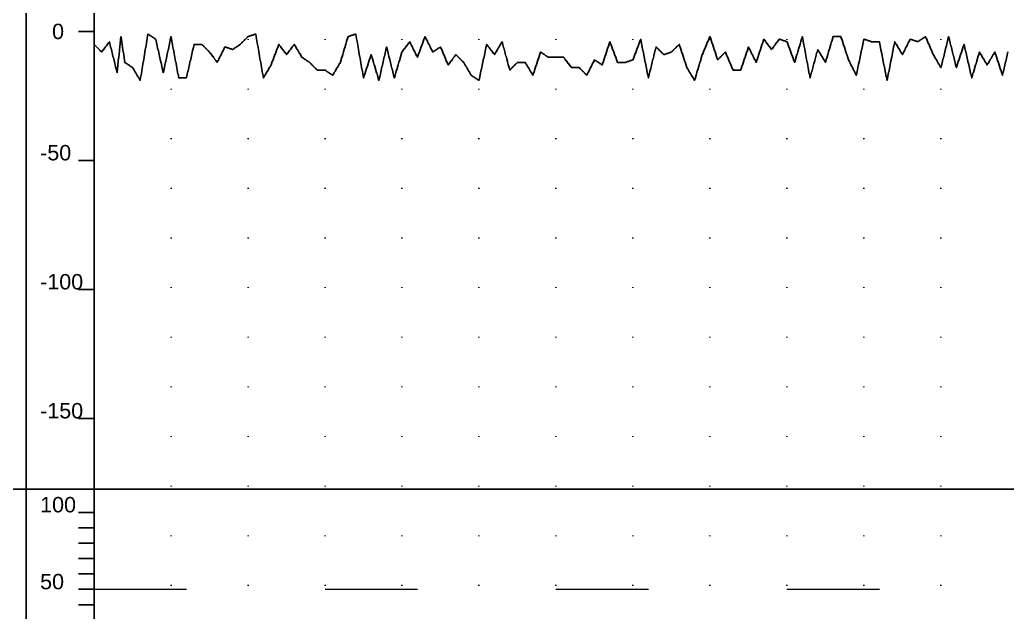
# Model space of a CAD drawing. Header units: millimetres. Extents: x -226 to 1784, y 10 to 1137.
# Drawn here: x 80.4 to 208.6, y 88.5 to 165.5 of the extents above; entities that cross this region are included whole.
import ezdxf

# ---------------------------------------------------------------- set-up
doc = ezdxf.new("R2010")
doc.units = ezdxf.units.MM
doc.linetypes.add('ACAD_ISO03W100', pattern=[30, 12, -18])
doc.linetypes.add('DOT', pattern=[6.35, 0, -6.35])
for name, color, linetype in [('График_G', 1, 'Continuous'), ('График_Rгр.', 79, 'Continuous'), ('Макет', 7, 'Continuous')]:
    doc.layers.add(name, color=color, linetype=linetype)
doc.layers.add('График_Rгр_50Ом.', color=76, linetype='ACAD_ISO03W100', lineweight=0)
doc.styles.get("Standard").update_dxf_attribs({"font": 'arial.ttf'})

msp = doc.modelspace()

# ---------------------------------------------------------------- linework, layer by layer
at = {"layer": 'График_G'}
for points in [[(90, 164), (88, 164)], [(90, 162.32), (90, 162.32), (90.01, 162.31), (90.1, 162.22), (90.1, 162.22), (90.11, 162.21), (90.2, 162.12), (90.2, 162.12), (90.21, 162.11), (90.3, 162.02), (90.31, 162.01), (90.4, 161.92), (90.41, 161.91), (90.5, 161.82), (90.51, 161.81), (90.6, 161.72), (90.61, 161.71), (90.7, 161.62), (90.71, 161.61), (90.8, 161.52), (90.81, 161.51), (90.9, 161.41), (90.91, 161.41), (91, 161.32), (91, 161.32), (91.01, 161.33), (91.1, 161.46), (91.11, 161.47), (91.2, 161.59), (91.21, 161.6), (91.3, 161.72), (91.31, 161.73), (91.4, 161.86), (91.41, 161.87), (91.5, 161.99), (91.51, 162), (91.6, 162.13), (91.61, 162.14), (91.7, 162.26), (91.71, 162.27), (91.8, 162.39), (91.81, 162.4), (91.9, 162.53), (91.91, 162.54), (92, 162.66), (92, 162.65), (92.01, 162.62), (92.1, 162.24), (92.11, 162.22), (92.2, 161.84), (92.21, 161.81), (92.3, 161.44), (92.31, 161.41), (92.4, 161.04), (92.41, 161.01), (92.5, 160.63), (92.51, 160.61), (92.6, 160.23), (92.61, 160.2), (92.7, 159.83), (92.71, 159.8), (92.8, 159.43), (92.81, 159.4), (92.9, 159.02), (92.91, 159), (93, 158.64), (93, 158.66), (93.01, 158.73), (93.1, 159.57), (93.1, 159.6), (93.11, 159.67), (93.11, 159.68), (93.2, 160.54), (93.21, 160.61), (93.3, 161.48), (93.31, 161.55), (93.4, 162.42), (93.41, 162.48), (93.5, 163.33), (93.5, 163.31), (93.51, 163.26), (93.6, 162.66), (93.6, 162.64), (93.61, 162.59), (93.7, 161.97), (93.71, 161.92), (93.8, 161.3), (93.81, 161.25), (93.9, 160.63), (93.91, 160.58), (94, 159.98), (94, 159.97), (94.01, 159.97), (94.1, 159.91), (94.11, 159.9), (94.2, 159.84), (94.21, 159.84), (94.3, 159.77), (94.31, 159.77), (94.4, 159.7), (94.41, 159.7), (94.5, 159.64), (94.51, 159.63), (94.6, 159.57), (94.61, 159.57), (94.7, 159.5), (94.71, 159.5), (94.8, 159.44), (94.81, 159.43), (94.9, 159.37), (94.91, 159.37), (95, 159.31), (95, 159.31), (95, 159.3), (95.01, 159.29), (95.1, 159.13), (95.11, 159.12), (95.2, 158.96), (95.21, 158.95), (95.3, 158.8), (95.31, 158.79), (95.4, 158.63), (95.41, 158.62), (95.5, 158.46), (95.51, 158.45), (95.6, 158.29), (95.61, 158.28), (95.7, 158.13), (95.71, 158.12), (95.8, 157.96), (95.81, 157.95), (95.9, 157.79), (95.91, 157.78), (96, 157.63), (96, 157.65), (96.01, 157.69), (96.1, 158.23), (96.1, 158.25), (96.11, 158.29), (96.2, 158.85), (96.21, 158.9), (96.3, 159.46), (96.31, 159.5), (96.4, 160.06), (96.41, 160.1), (96.5, 160.66), (96.51, 160.71), (96.6, 161.27), (96.61, 161.31), (96.7, 161.87), (96.71, 161.91), (96.8, 162.47), (96.81, 162.52), (96.9, 163.08), (96.91, 163.12), (97, 163.66), (97, 163.66), (97.01, 163.66), (97.1, 163.59), (97.11, 163.59), (97.2, 163.53), (97.21, 163.52), (97.3, 163.46), (97.31, 163.46), (97.4, 163.39), (97.41, 163.39), (97.5, 163.33), (97.51, 163.32), (97.6, 163.26), (97.61, 163.26), (97.7, 163.19), (97.71, 163.19), (97.8, 163.12), (97.81, 163.12), (97.9, 163.06), (97.91, 163.05), (98, 162.99), (98, 162.98), (98.01, 162.95), (98.1, 162.54), (98.11, 162.51), (98.2, 162.11), (98.21, 162.08), (98.3, 161.67), (98.31, 161.64), (98.4, 161.24), (98.41, 161.21), (98.5, 160.8), (98.51, 160.77), (98.6, 160.37), (98.61, 160.34), (98.7, 159.93), (98.71, 159.9), (98.8, 159.49), (98.81, 159.46), (98.9, 159.06), (98.91, 159.03), (99, 158.64), (99, 158.65), (99.01, 158.68), (99.1, 159.12), (99.11, 159.15), (99.2, 159.59), (99.21, 159.62), (99.3, 160.06), (99.31, 160.09), (99.4, 160.53), (99.41, 160.56), (99.5, 161), (99.51, 161.03), (99.6, 161.47), (99.61, 161.5), (99.7, 161.93), (99.71, 161.97), (99.8, 162.4), (99.81, 162.44), (99.9, 162.87), (99.91, 162.91), (100, 163.33), (100, 163.31), (100.01, 163.28), (100.1, 162.78), (100.11, 162.74), (100.2, 162.24), (100.21, 162.2), (100.3, 161.7), (100.31, 161.67), (100.4, 161.17), (100.41, 161.13), (100.5, 160.63), (100.51, 160.59), (100.6, 160.09), (100.61, 160.06), (100.7, 159.56), (100.71, 159.52), (100.8, 159.02), (100.81, 158.98), (100.9, 158.48), (100.91, 158.45), (101, 157.96), (101, 157.96), (101.01, 157.96), (101.1, 157.96), (101.11, 157.96), (101.2, 157.96), (101.21, 157.96), (101.3, 157.96), (101.31, 157.96), (101.4, 157.96), (101.41, 157.96), (101.5, 157.96), (101.51, 157.96), (101.6, 157.96), (101.61, 157.96), (101.7, 157.96), (101.71, 157.96), (101.8, 157.96), (101.81, 157.96), (101.9, 157.96), (101.91, 157.96), (102, 157.96), (102, 157.98), (102.01, 158.01), (102.1, 158.41), (102.11, 158.44), (102.2, 158.85), (102.21, 158.88), (102.3, 159.29), (102.31, 159.32), (102.4, 159.72), (102.41, 159.75), (102.5, 160.16), (102.51, 160.19), (102.6, 160.59), (102.61, 160.62), (102.7, 161.03), (102.71, 161.06), (102.8, 161.47), (102.81, 161.5), (102.9, 161.9), (102.91, 161.93), (103, 162.32), (103, 162.32), (103.01, 162.32), (103.1, 162.32), (103.11, 162.32), (103.2, 162.32), (103.21, 162.32), (103.3, 162.32), (103.31, 162.32), (103.4, 162.32), (103.41, 162.32), (103.5, 162.32), (103.51, 162.32), (103.6, 162.32), (103.61, 162.32), (103.7, 162.32), (103.71, 162.32), (103.8, 162.32), (103.81, 162.32), (103.9, 162.32), (103.91, 162.32), (104, 162.32), (104, 162.32), (104.01, 162.31), (104.1, 162.22), (104.11, 162.21), (104.2, 162.12), (104.21, 162.11), (104.3, 162.02), (104.31, 162.01), (104.4, 161.92), (104.41, 161.91), (104.5, 161.82), (104.51, 161.81), (104.6, 161.72), (104.61, 161.71), (104.7, 161.62), (104.71, 161.61), (104.8, 161.52), (104.81, 161.51), (104.9, 161.41), (104.91, 161.41), (105, 161.32), (105, 161.31), (105.01, 161.3), (105.1, 161.18), (105.11, 161.17), (105.2, 161.05), (105.21, 161.04), (105.3, 160.91), (105.31, 160.9), (105.4, 160.78), (105.41, 160.77), (105.5, 160.64), (105.51, 160.63), (105.6, 160.51), (105.61, 160.5), (105.7, 160.38), (105.71, 160.37), (105.8, 160.24), (105.81, 160.23), (105.9, 160.11), (105.91, 160.1), (105.95, 160.04), (106, 159.98), (106, 159.98), (106.01, 160), (106.1, 160.18), (106.11, 160.2), (106.2, 160.39), (106.21, 160.4), (106.3, 160.59), (106.31, 160.6), (106.4, 160.79), (106.41, 160.8), (106.5, 160.99), (106.51, 161), (106.6, 161.19), (106.61, 161.2), (106.7, 161.39), (106.71, 161.4), (106.8, 161.59), (106.81, 161.61), (106.9, 161.79), (106.91, 161.81), (107, 161.99), (107, 161.99), (107.01, 161.98), (107.1, 161.95), (107.11, 161.95), (107.2, 161.92), (107.21, 161.92), (107.3, 161.89), (107.31, 161.88), (107.4, 161.85), (107.41, 161.85), (107.5, 161.82), (107.51, 161.82), (107.6, 161.79), (107.61, 161.78), (107.7, 161.75), (107.71, 161.75), (107.8, 161.72), (107.81, 161.72), (107.9, 161.69), (107.91, 161.68), (108, 161.65), (108, 161.66), (108.01, 161.66), (108.1, 161.72), (108.11, 161.73), (108.2, 161.79), (108.21, 161.79), (108.3, 161.86), (108.31, 161.86), (108.4, 161.92), (108.41, 161.93), (108.5, 161.99), (108.51, 161.99), (108.6, 162.06), (108.61, 162.06), (108.7, 162.13), (108.71, 162.13), (108.8, 162.19), (108.81, 162.2), (108.9, 162.26), (108.91, 162.26), (109, 162.32), (109, 162.33), (109.01, 162.33), (109.1, 162.43), (109.11, 162.43), (109.2, 162.53), (109.21, 162.53), (109.3, 162.63), (109.31, 162.64), (109.4, 162.73), (109.41, 162.74), (109.5, 162.83), (109.51, 162.84), (109.6, 162.93), (109.61, 162.94), (109.7, 163.03), (109.71, 163.04), (109.8, 163.13), (109.81, 163.14), (109.9, 163.23), (109.91, 163.24), (110, 163.33), (110, 163.33), (110.01, 163.33), (110.1, 163.36), (110.11, 163.37), (110.2, 163.4), (110.21, 163.4), (110.3, 163.43), (110.31, 163.43), (110.4, 163.46), (110.41, 163.47), (110.5, 163.5), (110.51, 163.5), (110.6, 163.53), (110.61, 163.53), (110.7, 163.56), (110.71, 163.57), (110.8, 163.6), (110.81, 163.6), (110.9, 163.63), (110.91, 163.63), (111, 163.66), (111, 163.65), (111.01, 163.61), (111.1, 163.09), (111.1, 163.08), (111.11, 163.04), (111.2, 162.51), (111.21, 162.47), (111.3, 161.94), (111.31, 161.9), (111.4, 161.37), (111.41, 161.33), (111.5, 160.8), (111.51, 160.76), (111.6, 160.23), (111.61, 160.19), (111.7, 159.66), (111.71, 159.62), (111.8, 159.09), (111.81, 159.05), (111.9, 158.52), (111.91, 158.48), (112, 157.96), (112, 157.97), (112.01, 157.98), (112.1, 158.14), (112.11, 158.15), (112.2, 158.3), (112.21, 158.32), (112.3, 158.47), (112.31, 158.48), (112.4, 158.64), (112.41, 158.65), (112.5, 158.81), (112.51, 158.82), (112.6, 158.97), (112.61, 158.99), (112.7, 159.14), (112.71, 159.16), (112.8, 159.31), (112.81, 159.32), (112.9, 159.48), (112.91, 159.49), (113, 159.64), (113, 159.65), (113.01, 159.67), (113.1, 159.92), (113.11, 159.94), (113.2, 160.18), (113.21, 160.2), (113.3, 160.45), (113.31, 160.47), (113.4, 160.72), (113.41, 160.74), (113.5, 160.99), (113.51, 161.01), (113.6, 161.26), (113.61, 161.28), (113.7, 161.53), (113.71, 161.55), (113.8, 161.79), (113.81, 161.81), (113.9, 162.06), (113.91, 162.08), (114, 162.32), (114, 162.32), (114.01, 162.31), (114.1, 162.19), (114.11, 162.18), (114.2, 162.05), (114.21, 162.04), (114.3, 161.92), (114.31, 161.91), (114.4, 161.78), (114.41, 161.77), (114.5, 161.65), (114.51, 161.64), (114.6, 161.52), (114.61, 161.51), (114.7, 161.38), (114.71, 161.37), (114.8, 161.25), (114.81, 161.24), (114.9, 161.11), (114.91, 161.1), (115, 160.98), (115, 160.99), (115.01, 161), (115.1, 161.12), (115.11, 161.13), (115.2, 161.25), (115.21, 161.26), (115.3, 161.39), (115.31, 161.4), (115.4, 161.52), (115.41, 161.53), (115.5, 161.66), (115.51, 161.67), (115.6, 161.79), (115.61, 161.8), (115.7, 161.92), (115.71, 161.93), (115.8, 162.06), (115.81, 162.07), (115.9, 162.19), (115.91, 162.2), (116, 162.32), (116, 162.32), (116.01, 162.31), (116.1, 162.15), (116.11, 162.14), (116.2, 161.98), (116.21, 161.97), (116.3, 161.82), (116.31, 161.8), (116.4, 161.65), (116.41, 161.64), (116.5, 161.48), (116.51, 161.47), (116.6, 161.31), (116.61, 161.3), (116.7, 161.15), (116.71, 161.13), (116.8, 160.98), (116.81, 160.97), (116.9, 160.81), (116.91, 160.8), (117, 160.65), (117, 160.64), (117.01, 160.64), (117.1, 160.58), (117.11, 160.57), (117.2, 160.51), (117.21, 160.51), (117.3, 160.44), (117.31, 160.44), (117.4, 160.38), (117.41, 160.37), (117.5, 160.31), (117.51, 160.31), (117.6, 160.24), (117.61, 160.24), (117.7, 160.17), (117.71, 160.17), (117.8, 160.11), (117.81, 160.1), (117.9, 160.04), (117.91, 160.04), (118, 159.98), (118, 159.97), (118.01, 159.97), (118.1, 159.87), (118.11, 159.87), (118.2, 159.77), (118.21, 159.77), (118.3, 159.67), (118.31, 159.66), (118.4, 159.57), (118.41, 159.56), (118.5, 159.47), (118.51, 159.46), (118.6, 159.37), (118.61, 159.36), (118.7, 159.27), (118.71, 159.26), (118.8, 159.17), (118.81, 159.16), (118.9, 159.07), (118.91, 159.06), (119, 158.97), (119, 158.97), (119.01, 158.97), (119.1, 158.97), (119.1, 158.97), (119.11, 158.97), (119.2, 158.97), (119.21, 158.97), (119.3, 158.97), (119.31, 158.97), (119.4, 158.97), (119.41, 158.97), (119.5, 158.97), (119.51, 158.97), (119.6, 158.97), (119.61, 158.97), (119.7, 158.97), (119.71, 158.97), (119.8, 158.97), (119.81, 158.97), (119.9, 158.97), (119.91, 158.97), (120, 158.97), (120, 158.97), (120.01, 158.96), (120.1, 158.9), (120.11, 158.9), (120.2, 158.83), (120.21, 158.83), (120.3, 158.77), (120.31, 158.76), (120.4, 158.7), (120.41, 158.7), (120.5, 158.63), (120.51, 158.63), (120.6, 158.56), (120.61, 158.56), (120.7, 158.5), (120.71, 158.49), (120.8, 158.43), (120.81, 158.43), (120.9, 158.36), (120.91, 158.36), (121, 158.3), (121, 158.3), (121.01, 158.32), (121.1, 158.47), (121.11, 158.48), (121.2, 158.64), (121.21, 158.65), (121.3, 158.81), (121.31, 158.82), (121.4, 158.97), (121.41, 158.99), (121.5, 159.14), (121.51, 159.16), (121.6, 159.31), (121.61, 159.32), (121.7, 159.48), (121.71, 159.49), (121.8, 159.64), (121.81, 159.66), (121.9, 159.81), (121.91, 159.83), (122, 159.98), (122, 159.99), (122.01, 160.01), (122.1, 160.31), (122.1, 160.32), (122.11, 160.35), (122.2, 160.66), (122.21, 160.68), (122.3, 160.99), (122.31, 161.02), (122.4, 161.33), (122.41, 161.35), (122.5, 161.66), (122.51, 161.69), (122.6, 162), (122.61, 162.02), (122.7, 162.33), (122.71, 162.36), (122.8, 162.67), (122.81, 162.69), (122.9, 163), (122.91, 163.03), (123, 163.33), (123, 163.33), (123.01, 163.33), (123.1, 163.36), (123.11, 163.37), (123.2, 163.4), (123.21, 163.4), (123.3, 163.43), (123.31, 163.43), (123.4, 163.46), (123.41, 163.47), (123.5, 163.5), (123.51, 163.5), (123.6, 163.53), (123.61, 163.53), (123.7, 163.56), (123.71, 163.57), (123.8, 163.6), (123.81, 163.6), (123.9, 163.63), (123.91, 163.63), (124, 163.66), (124, 163.65), (124.01, 163.61), (124.1, 163.08), (124.11, 163.04), (124.2, 162.51), (124.21, 162.47), (124.3, 161.94), (124.31, 161.9), (124.4, 161.37), (124.41, 161.33), (124.5, 160.8), (124.51, 160.76), (124.6, 160.23), (124.61, 160.19), (124.7, 159.66), (124.71, 159.62), (124.8, 159.09), (124.81, 159.05), (124.9, 158.52), (124.91, 158.48), (125, 157.96), (125, 157.96), (125, 157.97), (125.01, 157.99), (125.1, 158.28), (125.11, 158.3), (125.2, 158.58), (125.21, 158.6), (125.3, 158.88), (125.31, 158.9), (125.4, 159.18), (125.41, 159.2), (125.5, 159.48), (125.51, 159.5), (125.6, 159.79), (125.61, 159.81), (125.7, 160.09), (125.71, 160.11), (125.8, 160.39), (125.81, 160.41), (125.9, 160.69), (125.91, 160.71), (126, 160.98), (126, 160.97), (126.01, 160.95), (126.1, 160.64), (126.11, 160.61), (126.2, 160.3), (126.21, 160.28), (126.3, 159.97), (126.31, 159.94), (126.4, 159.63), (126.41, 159.61), (126.5, 159.3), (126.51, 159.27), (126.6, 158.96), (126.61, 158.94), (126.7, 158.63), (126.71, 158.6), (126.8, 158.29), (126.81, 158.27), (126.9, 157.95), (126.91, 157.93), (127, 157.63), (127, 157.64), (127.01, 157.67), (127.1, 158.08), (127.11, 158.11), (127.2, 158.51), (127.21, 158.54), (127.3, 158.95), (127.31, 158.98), (127.4, 159.39), (127.41, 159.42), (127.5, 159.82), (127.51, 159.85), (127.6, 160.26), (127.61, 160.29), (127.7, 160.69), (127.71, 160.72), (127.8, 161.13), (127.81, 161.16), (127.9, 161.57), (127.91, 161.6), (128, 161.99), (128, 161.97), (128.01, 161.95), (128.1, 161.57), (128.11, 161.55), (128.2, 161.17), (128.21, 161.14), (128.3, 160.77), (128.31, 160.74), (128.4, 160.37), (128.41, 160.34), (128.5, 159.96), (128.51, 159.94), (128.6, 159.56), (128.61, 159.53), (128.7, 159.16), (128.71, 159.13), (128.8, 158.76), (128.81, 158.73), (128.9, 158.35), (128.91, 158.33), (129, 157.96), (129, 157.97), (129.01, 158), (129.1, 158.31), (129.11, 158.33), (129.2, 158.65), (129.21, 158.67), (129.3, 158.98), (129.31, 159), (129.4, 159.32), (129.41, 159.34), (129.5, 159.65), (129.51, 159.67), (129.6, 159.99), (129.61, 160.01), (129.7, 160.32), (129.71, 160.35), (129.8, 160.66), (129.81, 160.68), (129.9, 160.99), (129.91, 161.02), (130, 161.32), (130, 161.32), (130.01, 161.33), (130.1, 161.46), (130.11, 161.47), (130.2, 161.59), (130.21, 161.6), (130.3, 161.72), (130.31, 161.73), (130.4, 161.86), (130.41, 161.87), (130.5, 161.99), (130.51, 162), (130.6, 162.13), (130.61, 162.14), (130.7, 162.26), (130.71, 162.27), (130.8, 162.39), (130.81, 162.4), (130.9, 162.53), (130.91, 162.54), (131, 162.66), (131, 162.65), (131.01, 162.64), (131.1, 162.45), (131.11, 162.44), (131.2, 162.25), (131.21, 162.24), (131.3, 162.05), (131.31, 162.04), (131.4, 161.85), (131.41, 161.83), (131.5, 161.65), (131.51, 161.63), (131.6, 161.45), (131.61, 161.43), (131.7, 161.24), (131.71, 161.23), (131.8, 161.04), (131.81, 161.03), (131.9, 160.84), (131.91, 160.83), (132, 160.65), (132, 160.65), (132.01, 160.67), (132.1, 160.92), (132.11, 160.94), (132.2, 161.19), (132.21, 161.21), (132.3, 161.46), (132.31, 161.48), (132.4, 161.73), (132.41, 161.75), (132.5, 161.99), (132.51, 162.02), (132.6, 162.26), (132.61, 162.28), (132.7, 162.53), (132.71, 162.55), (132.8, 162.8), (132.81, 162.82), (132.9, 163.07), (132.91, 163.09), (133, 163.33), (133, 163.32), (133.01, 163.31), (133.1, 163.12), (133.11, 163.11), (133.2, 162.92), (133.21, 162.91), (133.3, 162.72), (133.31, 162.71), (133.4, 162.52), (133.41, 162.5), (133.5, 162.32), (133.51, 162.3), (133.6, 162.12), (133.61, 162.1), (133.7, 161.91), (133.71, 161.9), (133.8, 161.71), (133.81, 161.7), (133.9, 161.51), (133.91, 161.5), (134, 161.32), (134, 161.32), (134.01, 161.32), (134.1, 161.39), (134.11, 161.39), (134.2, 161.46), (134.21, 161.46), (134.3, 161.52), (134.31, 161.53), (134.4, 161.59), (134.41, 161.59), (134.5, 161.66), (134.51, 161.66), (134.6, 161.72), (134.61, 161.73), (134.7, 161.79), (134.71, 161.79), (134.8, 161.86), (134.81, 161.86), (134.9, 161.92), (134.91, 161.93), (134.96, 161.96), (135, 161.99), (135, 161.99), (135, 161.98), (135.01, 161.96), (135.1, 161.75), (135.11, 161.73), (135.2, 161.51), (135.21, 161.5), (135.3, 161.28), (135.31, 161.26), (135.4, 161.04), (135.41, 161.03), (135.5, 160.81), (135.51, 160.79), (135.6, 160.57), (135.61, 160.56), (135.7, 160.34), (135.71, 160.32), (135.8, 160.1), (135.81, 160.09), (135.9, 159.87), (135.91, 159.85), (136, 159.64), (136, 159.64), (136.01, 159.65), (136.1, 159.78), (136.1, 159.78), (136.11, 159.79), (136.2, 159.91), (136.21, 159.92), (136.3, 160.05), (136.31, 160.06), (136.4, 160.18), (136.41, 160.19), (136.5, 160.32), (136.51, 160.33), (136.6, 160.45), (136.61, 160.46), (136.7, 160.58), (136.71, 160.59), (136.8, 160.72), (136.81, 160.73), (136.9, 160.85), (136.91, 160.86), (136.96, 160.92), (137, 160.98), (137, 160.98), (137.01, 160.97), (137.1, 160.88), (137.11, 160.87), (137.2, 160.78), (137.21, 160.77), (137.3, 160.68), (137.31, 160.67), (137.4, 160.58), (137.41, 160.57), (137.5, 160.48), (137.51, 160.47), (137.6, 160.38), (137.61, 160.37), (137.7, 160.27), (137.71, 160.27), (137.8, 160.17), (137.81, 160.17), (137.9, 160.07), (137.91, 160.07), (138, 159.98), (138, 159.97), (138.01, 159.96), (138.1, 159.8), (138.11, 159.79), (138.2, 159.63), (138.21, 159.62), (138.3, 159.47), (138.31, 159.46), (138.4, 159.3), (138.41, 159.29), (138.5, 159.13), (138.51, 159.12), (138.6, 158.96), (138.61, 158.95), (138.7, 158.8), (138.71, 158.79), (138.8, 158.63), (138.81, 158.62), (138.9, 158.46), (138.91, 158.45), (139, 158.3), (139, 158.3), (139.01, 158.29), (139.1, 158.23), (139.11, 158.23), (139.2, 158.16), (139.21, 158.16), (139.3, 158.1), (139.31, 158.09), (139.4, 158.03), (139.41, 158.03), (139.5, 157.96), (139.51, 157.96), (139.6, 157.89), (139.61, 157.89), (139.7, 157.83), (139.71, 157.82), (139.8, 157.76), (139.81, 157.76), (139.9, 157.69), (139.91, 157.69), (140, 157.63), (140, 157.64), (140.01, 157.68), (140.1, 158.11), (140.11, 158.15), (140.2, 158.58), (140.21, 158.62), (140.3, 159.05), (140.31, 159.08), (140.4, 159.52), (140.41, 159.55), (140.5, 159.99), (140.51, 160.02), (140.6, 160.46), (140.61, 160.49), (140.7, 160.93), (140.71, 160.96), (140.8, 161.4), (140.81, 161.43), (140.9, 161.87), (140.91, 161.9), (141, 162.32), (141, 162.32), (141.01, 162.31), (141.1, 162.19), (141.11, 162.18), (141.2, 162.05), (141.21, 162.04), (141.3, 161.92), (141.31, 161.91), (141.4, 161.78), (141.41, 161.77), (141.5, 161.65), (141.51, 161.64), (141.6, 161.52), (141.61, 161.51), (141.7, 161.38), (141.71, 161.37), (141.8, 161.25), (141.81, 161.24), (141.9, 161.11), (141.91, 161.1), (142, 160.98), (142, 160.99), (142.01, 161), (142.1, 161.15), (142.11, 161.17), (142.2, 161.32), (142.21, 161.33), (142.3, 161.49), (142.31, 161.5), (142.4, 161.66), (142.41, 161.67), (142.5, 161.82), (142.51, 161.84), (142.6, 161.99), (142.61, 162), (142.7, 162.16), (142.71, 162.17), (142.8, 162.33), (142.81, 162.34), (142.9, 162.49), (142.91, 162.51), (143, 162.66), (143, 162.65), (143.01, 162.62), (143.1, 162.28), (143.11, 162.25), (143.2, 161.91), (143.21, 161.88), (143.3, 161.54), (143.31, 161.52), (143.4, 161.17), (143.41, 161.15), (143.5, 160.8), (143.51, 160.78), (143.6, 160.44), (143.61, 160.41), (143.7, 160.07), (143.71, 160.04), (143.8, 159.7), (143.81, 159.67), (143.9, 159.33), (143.91, 159.3), (144, 158.97), (144, 158.97), (144.01, 158.98), (144.1, 159.07), (144.11, 159.08), (144.2, 159.18), (144.21, 159.18), (144.3, 159.28), (144.31, 159.28), (144.4, 159.38), (144.41, 159.38), (144.5, 159.48), (144.51, 159.48), (144.6, 159.58), (144.61, 159.58), (144.7, 159.68), (144.71, 159.68), (144.8, 159.78), (144.81, 159.79), (144.9, 159.88), (144.91, 159.89), (145, 159.98), (145, 159.98), (145.01, 159.98), (145.1, 159.98), (145.11, 159.98), (145.2, 159.98), (145.21, 159.98), (145.3, 159.98), (145.31, 159.98), (145.4, 159.98), (145.41, 159.98), (145.5, 159.98), (145.51, 159.98), (145.6, 159.98), (145.61, 159.98), (145.7, 159.98), (145.71, 159.98), (145.8, 159.98), (145.81, 159.98), (145.9, 159.98), (145.91, 159.98), (146, 159.98), (146, 159.97), (146.01, 159.96), (146.1, 159.8), (146.11, 159.79), (146.2, 159.63), (146.21, 159.62), (146.3, 159.47), (146.31, 159.46), (146.4, 159.3), (146.41, 159.29), (146.5, 159.13), (146.51, 159.12), (146.6, 158.96), (146.61, 158.95), (146.7, 158.8), (146.71, 158.79), (146.8, 158.63), (146.81, 158.62), (146.9, 158.46), (146.91, 158.45), (147, 158.3), (147, 158.31), (147.01, 158.33), (147.1, 158.61), (147.11, 158.63), (147.2, 158.91), (147.21, 158.93), (147.3, 159.22), (147.31, 159.24), (147.4, 159.52), (147.41, 159.54), (147.5, 159.82), (147.51, 159.84), (147.6, 160.12), (147.61, 160.14), (147.7, 160.42), (147.71, 160.44), (147.8, 160.72), (147.81, 160.74), (147.9, 161.03), (147.91, 161.05), (148, 161.32), (148, 161.31), (148.01, 161.31), (148.1, 161.25), (148.11, 161.24), (148.2, 161.18), (148.21, 161.18), (148.3, 161.11), (148.31, 161.11), (148.4, 161.05), (148.41, 161.04), (148.5, 160.98), (148.51, 160.98), (148.6, 160.91), (148.61, 160.91), (148.7, 160.84), (148.71, 160.84), (148.8, 160.78), (148.81, 160.77), (148.9, 160.71), (148.91, 160.71), (149, 160.65), (149, 160.65), (149.01, 160.65), (149.1, 160.65), (149.11, 160.65), (149.2, 160.65), (149.21, 160.65), (149.3, 160.65), (149.31, 160.65), (149.4, 160.65), (149.41, 160.65), (149.5, 160.65), (149.51, 160.65), (149.6, 160.65), (149.61, 160.65), (149.7, 160.65), (149.71, 160.65), (149.8, 160.65), (149.81, 160.65), (149.9, 160.65), (149.91, 160.65), (150, 160.65), (150, 160.65), (150.01, 160.65), (150.1, 160.65), (150.11, 160.65), (150.2, 160.65), (150.21, 160.65), (150.3, 160.65), (150.31, 160.65), (150.4, 160.65), (150.41, 160.65), (150.5, 160.65), (150.51, 160.65), (150.6, 160.65), (150.61, 160.65), (150.7, 160.65), (150.71, 160.65), (150.8, 160.65), (150.81, 160.65), (150.9, 160.65), (150.91, 160.65), (151, 160.65), (151, 160.64), (151.01, 160.63), (151.1, 160.51), (151.11, 160.5), (151.2, 160.38), (151.21, 160.37), (151.3, 160.24), (151.31, 160.23), (151.4, 160.11), (151.41, 160.1), (151.5, 159.97), (151.51, 159.96), (151.6, 159.84), (151.61, 159.83), (151.7, 159.7), (151.71, 159.69), (151.8, 159.57), (151.81, 159.56), (151.9, 159.44), (151.91, 159.43), (152, 159.31), (152, 159.31), (152.01, 159.31), (152.1, 159.31), (152.11, 159.31), (152.2, 159.31), (152.21, 159.31), (152.3, 159.31), (152.31, 159.31), (152.4, 159.31), (152.41, 159.31), (152.5, 159.31), (152.51, 159.31), (152.6, 159.31), (152.61, 159.31), (152.7, 159.31), (152.71, 159.31), (152.8, 159.31), (152.81, 159.31), (152.9, 159.31), (152.91, 159.31), (153, 159.31), (153, 159.3), (153.01, 159.3), (153.1, 159.2), (153.11, 159.2), (153.2, 159.1), (153.21, 159.09), (153.3, 159), (153.31, 158.99), (153.4, 158.9), (153.41, 158.89), (153.5, 158.8), (153.51, 158.79), (153.6, 158.7), (153.61, 158.69), (153.7, 158.6), (153.71, 158.59), (153.8, 158.5), (153.81, 158.49), (153.9, 158.4), (153.91, 158.39), (154, 158.3), (154, 158.31), (154.01, 158.32), (154.1, 158.51), (154.11, 158.52), (154.2, 158.71), (154.21, 158.72), (154.3, 158.91), (154.31, 158.92), (154.4, 159.11), (154.41, 159.12), (154.5, 159.31), (154.51, 159.33), (154.6, 159.51), (154.61, 159.53), (154.7, 159.71), (154.71, 159.73), (154.8, 159.92), (154.81, 159.93), (154.9, 160.12), (154.91, 160.13), (155, 160.31), (155, 160.31), (155.01, 160.31), (155.1, 160.24), (155.11, 160.24), (155.2, 160.17), (155.21, 160.17), (155.3, 160.11), (155.31, 160.1), (155.4, 160.04), (155.41, 160.04), (155.5, 159.97), (155.51, 159.97), (155.6, 159.91), (155.61, 159.9), (155.7, 159.84), (155.71, 159.84), (155.8, 159.77), (155.81, 159.77), (155.9, 159.7), (155.91, 159.7), (156, 159.64), (156, 159.65), (156.01, 159.67), (156.1, 159.95), (156.11, 159.97), (156.2, 160.25), (156.21, 160.27), (156.3, 160.56), (156.31, 160.58), (156.4, 160.86), (156.41, 160.88), (156.5, 161.16), (156.51, 161.18), (156.6, 161.46), (156.61, 161.48), (156.7, 161.76), (156.71, 161.78), (156.8, 162.07), (156.81, 162.09), (156.9, 162.37), (156.91, 162.39), (157, 162.66), (157, 162.65), (157.01, 162.63), (157.1, 162.38), (157.11, 162.36), (157.2, 162.12), (157.21, 162.1), (157.3, 161.85), (157.31, 161.83), (157.4, 161.58), (157.41, 161.56), (157.5, 161.31), (157.51, 161.29), (157.6, 161.04), (157.61, 161.02), (157.7, 160.77), (157.71, 160.75), (157.8, 160.51), (157.81, 160.49), (157.9, 160.24), (157.91, 160.22), (158, 159.98), (158, 159.98), (158.01, 159.98), (158.1, 159.98), (158.11, 159.98), (158.2, 159.98), (158.21, 159.98), (158.3, 159.98), (158.31, 159.98), (158.4, 159.98), (158.41, 159.98), (158.5, 159.98), (158.51, 159.98), (158.6, 159.98), (158.61, 159.98), (158.7, 159.98), (158.71, 159.98), (158.8, 159.98), (158.81, 159.98), (158.9, 159.98), (158.91, 159.98), (159, 159.98), (159, 159.98), (159.01, 159.98), (159.1, 160.01), (159.11, 160.01), (159.2, 160.04), (159.21, 160.05), (159.3, 160.08), (159.31, 160.08), (159.4, 160.11), (159.41, 160.11), (159.5, 160.14), (159.51, 160.15), (159.6, 160.18), (159.61, 160.18), (159.7, 160.21), (159.71, 160.21), (159.8, 160.24), (159.81, 160.25), (159.9, 160.28), (159.91, 160.28), (160, 160.31), (160, 160.32), (160.01, 160.34), (160.1, 160.59), (160.11, 160.61), (160.2, 160.85), (160.21, 160.88), (160.3, 161.12), (160.31, 161.14), (160.4, 161.39), (160.41, 161.41), (160.5, 161.66), (160.51, 161.68), (160.6, 161.93), (160.61, 161.95), (160.7, 162.2), (160.71, 162.22), (160.8, 162.46), (160.81, 162.48), (160.9, 162.73), (160.91, 162.75), (161, 162.99), (161, 162.98), (161.01, 162.94), (161.1, 162.48), (161.11, 162.44), (161.2, 161.97), (161.21, 161.94), (161.3, 161.47), (161.31, 161.44), (161.4, 160.97), (161.41, 160.93), (161.5, 160.46), (161.51, 160.43), (161.6, 159.96), (161.61, 159.93), (161.7, 159.46), (161.71, 159.42), (161.8, 158.96), (161.81, 158.92), (161.9, 158.45), (161.91, 158.42), (162, 157.96), (162, 157.98), (162.01, 158), (162.1, 158.38), (162.11, 158.41), (162.2, 158.78), (162.21, 158.81), (162.3, 159.19), (162.31, 159.21), (162.4, 159.59), (162.41, 159.61), (162.5, 159.99), (162.51, 160.02), (162.6, 160.39), (162.61, 160.42), (162.7, 160.79), (162.71, 160.82), (162.8, 161.2), (162.81, 161.22), (162.9, 161.6), (162.91, 161.63), (163, 161.99), (163, 161.98), (163.01, 161.98), (163.1, 161.88), (163.11, 161.88), (163.2, 161.78), (163.21, 161.78), (163.3, 161.68), (163.31, 161.68), (163.4, 161.58), (163.41, 161.58), (163.5, 161.48), (163.51, 161.48), (163.6, 161.38), (163.61, 161.37), (163.7, 161.28), (163.71, 161.27), (163.8, 161.18), (163.81, 161.17), (163.9, 161.08), (163.91, 161.07), (164, 160.98), (164, 160.98), (164.01, 160.99), (164.1, 161.02), (164.11, 161.02), (164.2, 161.05), (164.21, 161.05), (164.3, 161.08), (164.31, 161.09), (164.4, 161.12), (164.41, 161.12), (164.5, 161.15), (164.51, 161.15), (164.6, 161.18), (164.61, 161.19), (164.7, 161.22), (164.71, 161.22), (164.8, 161.25), (164.81, 161.25), (164.9, 161.28), (164.91, 161.29), (165, 161.32), (165, 161.32), (165.01, 161.33), (165.1, 161.42), (165.11, 161.43), (165.2, 161.52), (165.21, 161.53), (165.3, 161.62), (165.31, 161.63), (165.4, 161.72), (165.41, 161.73), (165.5, 161.82), (165.51, 161.83), (165.6, 161.92), (165.61, 161.93), (165.7, 162.03), (165.71, 162.03), (165.8, 162.13), (165.81, 162.13), (165.9, 162.23), (165.91, 162.23), (166, 162.32), (166, 162.31), (166.01, 162.29), (166.1, 162.01), (166.11, 161.99), (166.2, 161.71), (166.21, 161.69), (166.3, 161.41), (166.31, 161.39), (166.4, 161.11), (166.41, 161.09), (166.5, 160.8), (166.51, 160.78), (166.6, 160.5), (166.61, 160.48), (166.7, 160.2), (166.71, 160.18), (166.8, 159.9), (166.81, 159.88), (166.9, 159.6), (166.91, 159.58), (167, 159.31), (167, 159.3), (167.01, 159.29), (167.1, 159.13), (167.11, 159.12), (167.2, 158.96), (167.21, 158.95), (167.3, 158.8), (167.31, 158.79), (167.4, 158.63), (167.41, 158.62), (167.5, 158.46), (167.51, 158.45), (167.6, 158.29), (167.61, 158.28), (167.7, 158.13), (167.71, 158.12), (167.8, 157.96), (167.81, 157.95), (167.9, 157.79), (167.91, 157.78), (168, 157.63), (168, 157.64), (168.01, 157.66), (168.1, 157.97), (168.11, 158), (168.2, 158.31), (168.21, 158.33), (168.3, 158.65), (168.31, 158.67), (168.4, 158.98), (168.41, 159), (168.5, 159.32), (168.51, 159.34), (168.6, 159.65), (168.61, 159.67), (168.7, 159.99), (168.71, 160.01), (168.8, 160.32), (168.81, 160.35), (168.9, 160.66), (168.91, 160.68), (169, 160.98), (169, 160.99), (169.01, 161.01), (169.1, 161.22), (169.11, 161.24), (169.2, 161.46), (169.21, 161.48), (169.3, 161.69), (169.31, 161.71), (169.4, 161.93), (169.41, 161.94), (169.5, 162.16), (169.51, 162.18), (169.6, 162.4), (169.61, 162.41), (169.7, 162.63), (169.71, 162.65), (169.8, 162.87), (169.81, 162.88), (169.9, 163.1), (169.91, 163.12), (170, 163.33), (170, 163.32), (170.01, 163.3), (170.1, 163.02), (170.11, 163), (170.2, 162.72), (170.21, 162.7), (170.3, 162.41), (170.31, 162.39), (170.4, 162.11), (170.41, 162.09), (170.5, 161.81), (170.51, 161.79), (170.6, 161.51), (170.61, 161.49), (170.7, 161.21), (170.71, 161.19), (170.8, 160.91), (170.81, 160.89), (170.9, 160.6), (170.91, 160.58), (171, 160.31), (171, 160.32), (171.01, 160.32), (171.1, 160.41), (171.1, 160.42), (171.11, 160.42), (171.2, 160.52), (171.21, 160.52), (171.3, 160.62), (171.31, 160.62), (171.4, 160.72), (171.41, 160.72), (171.5, 160.82), (171.51, 160.82), (171.6, 160.92), (171.61, 160.93), (171.7, 161.02), (171.71, 161.03), (171.8, 161.12), (171.81, 161.13), (171.9, 161.22), (171.91, 161.23), (172, 161.32), (172, 161.31), (172.01, 161.29), (172.1, 161.08), (172.11, 161.06), (172.2, 160.84), (172.21, 160.82), (172.3, 160.61), (172.31, 160.59), (172.4, 160.37), (172.41, 160.36), (172.5, 160.14), (172.51, 160.12), (172.6, 159.9), (172.61, 159.89), (172.7, 159.67), (172.71, 159.65), (172.8, 159.43), (172.81, 159.42), (172.9, 159.2), (172.91, 159.18), (173, 158.97), (173, 158.97), (173.01, 158.97), (173.1, 158.97), (173.11, 158.97), (173.2, 158.97), (173.21, 158.97), (173.3, 158.97), (173.31, 158.97), (173.4, 158.97), (173.41, 158.97), (173.5, 158.97), (173.51, 158.97), (173.6, 158.97), (173.61, 158.97), (173.7, 158.97), (173.71, 158.97), (173.8, 158.97), (173.81, 158.97), (173.9, 158.97), (173.91, 158.97), (174, 158.97), (174, 158.98), (174.01, 159), (174.1, 159.28), (174.11, 159.3), (174.2, 159.58), (174.21, 159.6), (174.3, 159.89), (174.31, 159.91), (174.4, 160.19), (174.41, 160.21), (174.5, 160.49), (174.51, 160.51), (174.6, 160.79), (174.61, 160.81), (174.7, 161.09), (174.71, 161.11), (174.8, 161.39), (174.81, 161.41), (174.9, 161.7), (174.91, 161.72), (175, 161.99), (175, 161.98), (175.01, 161.97), (175.1, 161.78), (175.11, 161.77), (175.2, 161.58), (175.21, 161.57), (175.3, 161.38), (175.31, 161.36), (175.4, 161.18), (175.41, 161.16), (175.5, 160.98), (175.51, 160.96), (175.6, 160.77), (175.61, 160.76), (175.7, 160.57), (175.71, 160.56), (175.8, 160.37), (175.81, 160.36), (175.9, 160.17), (175.91, 160.16), (176, 159.98), (176, 159.99), (176.01, 160.01), (176.1, 160.29), (176.11, 160.31), (176.2, 160.59), (176.21, 160.61), (176.3, 160.89), (176.31, 160.91), (176.4, 161.19), (176.41, 161.21), (176.5, 161.5), (176.51, 161.52), (176.6, 161.8), (176.61, 161.82), (176.7, 162.1), (176.71, 162.12), (176.8, 162.4), (176.81, 162.42), (176.9, 162.7), (176.91, 162.72), (177, 162.99), (177, 162.99), (177.01, 162.98), (177.1, 162.86), (177.11, 162.85), (177.2, 162.72), (177.21, 162.71), (177.3, 162.59), (177.31, 162.58), (177.4, 162.45), (177.41, 162.44), (177.5, 162.32), (177.51, 162.31), (177.6, 162.19), (177.61, 162.18), (177.7, 162.05), (177.71, 162.04), (177.8, 161.92), (177.81, 161.91), (177.9, 161.78), (177.91, 161.77), (178, 161.65), (178, 161.66), (178.01, 161.67), (178.1, 161.79), (178.11, 161.8), (178.2, 161.92), (178.21, 161.93), (178.3, 162.06), (178.31, 162.07), (178.4, 162.19), (178.41, 162.2), (178.5, 162.33), (178.51, 162.34), (178.6, 162.46), (178.61, 162.47), (178.7, 162.6), (178.71, 162.61), (178.8, 162.73), (178.81, 162.74), (178.9, 162.86), (178.91, 162.87), (179, 162.99), (179, 162.99), (179.01, 162.99), (179.1, 162.96), (179.11, 162.96), (179.2, 162.93), (179.21, 162.92), (179.3, 162.89), (179.31, 162.89), (179.4, 162.86), (179.41, 162.86), (179.5, 162.83), (179.51, 162.82), (179.6, 162.79), (179.61, 162.79), (179.7, 162.76), (179.71, 162.76), (179.8, 162.73), (179.81, 162.72), (179.9, 162.69), (179.91, 162.69), (180, 162.66), (180, 162.65), (180.01, 162.63), (180.1, 162.38), (180.11, 162.36), (180.2, 162.12), (180.21, 162.1), (180.3, 161.85), (180.31, 161.83), (180.4, 161.58), (180.41, 161.56), (180.5, 161.31), (180.51, 161.29), (180.6, 161.04), (180.61, 161.02), (180.7, 160.77), (180.71, 160.75), (180.8, 160.51), (180.81, 160.49), (180.9, 160.24), (180.91, 160.22), (181, 159.98), (181, 159.99), (181.01, 160.01), (181.1, 160.32), (181.11, 160.35), (181.2, 160.66), (181.21, 160.68), (181.3, 160.99), (181.31, 161.02), (181.4, 161.33), (181.41, 161.35), (181.5, 161.66), (181.51, 161.69), (181.6, 162), (181.61, 162.02), (181.7, 162.33), (181.71, 162.36), (181.8, 162.67), (181.81, 162.69), (181.9, 163), (181.91, 163.03), (182, 163.33), (182, 163.31), (182.01, 163.28), (182.1, 162.78), (182.11, 162.74), (182.2, 162.24), (182.21, 162.2), (182.3, 161.7), (182.31, 161.67), (182.4, 161.17), (182.41, 161.13), (182.5, 160.63), (182.51, 160.59), (182.6, 160.09), (182.61, 160.06), (182.7, 159.56), (182.71, 159.52), (182.8, 159.02), (182.81, 158.98), (182.9, 158.48), (182.91, 158.45), (183, 157.96), (183, 157.97), (183.01, 158), (183.1, 158.34), (183.11, 158.37), (183.2, 158.71), (183.21, 158.74), (183.3, 159.08), (183.31, 159.11), (183.4, 159.45), (183.41, 159.48), (183.5, 159.82), (183.51, 159.85), (183.6, 160.19), (183.61, 160.21), (183.7, 160.56), (183.71, 160.58), (183.8, 160.93), (183.81, 160.95), (183.9, 161.29), (183.91, 161.32), (184, 161.65), (184, 161.65), (184.01, 161.64), (184.1, 161.48), (184.11, 161.47), (184.2, 161.31), (184.21, 161.3), (184.3, 161.15), (184.31, 161.13), (184.4, 160.98), (184.41, 160.97), (184.5, 160.81), (184.51, 160.8), (184.6, 160.64), (184.61, 160.63), (184.7, 160.47), (184.71, 160.46), (184.8, 160.31), (184.81, 160.29), (184.9, 160.14), (184.91, 160.13), (185, 159.98), (185, 159.99), (185.01, 160.01), (185.1, 160.32), (185.11, 160.35), (185.2, 160.66), (185.21, 160.68), (185.3, 160.99), (185.31, 161.02), (185.4, 161.33), (185.41, 161.35), (185.5, 161.66), (185.51, 161.69), (185.6, 162), (185.61, 162.02), (185.7, 162.33), (185.71, 162.36), (185.8, 162.67), (185.81, 162.69), (185.9, 163), (185.91, 163.03), (186, 163.33), (186, 163.33), (186.01, 163.33), (186.1, 163.33), (186.11, 163.33), (186.2, 163.33), (186.21, 163.33), (186.3, 163.33), (186.31, 163.33), (186.4, 163.33), (186.41, 163.33), (186.5, 163.33), (186.51, 163.33), (186.6, 163.33), (186.61, 163.33), (186.7, 163.33), (186.71, 163.33), (186.8, 163.33), (186.81, 163.33), (186.9, 163.33), (186.91, 163.33), (187, 163.33), (187, 163.32), (187.01, 163.3), (187.1, 163.02), (187.11, 163), (187.2, 162.72), (187.21, 162.7), (187.3, 162.41), (187.31, 162.39), (187.4, 162.11), (187.41, 162.09), (187.5, 161.81), (187.51, 161.79), (187.6, 161.51), (187.61, 161.49), (187.7, 161.21), (187.71, 161.19), (187.8, 160.91), (187.81, 160.89), (187.9, 160.6), (187.91, 160.58), (188, 160.31), (188, 160.31), (188.01, 160.29), (188.1, 160.1), (188.11, 160.09), (188.2, 159.9), (188.21, 159.89), (188.3, 159.7), (188.31, 159.69), (188.4, 159.5), (188.41, 159.49), (188.5, 159.3), (188.51, 159.29), (188.6, 159.1), (188.61, 159.08), (188.7, 158.9), (188.71, 158.88), (188.8, 158.7), (188.81, 158.68), (188.9, 158.49), (188.91, 158.48), (189, 158.3), (189, 158.31), (189.01, 158.35), (189.1, 158.78), (189.11, 158.82), (189.2, 159.25), (189.21, 159.29), (189.3, 159.72), (189.31, 159.76), (189.4, 160.19), (189.41, 160.22), (189.5, 160.66), (189.51, 160.69), (189.6, 161.13), (189.61, 161.16), (189.7, 161.6), (189.71, 161.63), (189.8, 162.07), (189.81, 162.1), (189.9, 162.54), (189.91, 162.57), (190, 162.99), (190, 162.99), (190.01, 162.99), (190.1, 162.96), (190.11, 162.96), (190.2, 162.93), (190.21, 162.92), (190.3, 162.89), (190.31, 162.89), (190.4, 162.86), (190.41, 162.86), (190.5, 162.83), (190.51, 162.82), (190.6, 162.79), (190.61, 162.79), (190.7, 162.76), (190.71, 162.76), (190.8, 162.73), (190.81, 162.72), (190.9, 162.69), (190.91, 162.69), (191, 162.66), (191, 162.66), (191.01, 162.66), (191.1, 162.66), (191.11, 162.66), (191.2, 162.66), (191.21, 162.66), (191.3, 162.66), (191.31, 162.66), (191.4, 162.66), (191.41, 162.66), (191.5, 162.66), (191.51, 162.66), (191.6, 162.66), (191.61, 162.66), (191.7, 162.66), (191.71, 162.66), (191.8, 162.66), (191.81, 162.66), (191.9, 162.66), (191.91, 162.66), (192, 162.66), (192, 162.65), (192.01, 162.61), (192.1, 162.14), (192.11, 162.11), (192.2, 161.64), (192.21, 161.6), (192.3, 161.14), (192.31, 161.1), (192.4, 160.63), (192.41, 160.6), (192.5, 160.13), (192.51, 160.09), (192.6, 159.62), (192.61, 159.59), (192.7, 159.12), (192.71, 159.09), (192.8, 158.62), (192.81, 158.59), (192.9, 158.12), (192.91, 158.08), (193, 157.63), (193, 157.64), (193.01, 157.68), (193.1, 158.15), (193.11, 158.18), (193.2, 158.65), (193.21, 158.69), (193.3, 159.15), (193.31, 159.19), (193.4, 159.65), (193.41, 159.69), (193.5, 160.16), (193.51, 160.19), (193.6, 160.66), (193.61, 160.7), (193.7, 161.16), (193.71, 161.2), (193.8, 161.67), (193.81, 161.7), (193.9, 162.17), (193.91, 162.21), (194, 162.66), (194, 162.66), (194.01, 162.64), (194.1, 162.49), (194.11, 162.47), (194.2, 162.32), (194.21, 162.31), (194.3, 162.15), (194.31, 162.14), (194.4, 161.98), (194.41, 161.97), (194.5, 161.82), (194.51, 161.8), (194.6, 161.65), (194.61, 161.64), (194.7, 161.48), (194.71, 161.47), (194.8, 161.31), (194.81, 161.3), (194.9, 161.15), (194.91, 161.13), (195, 160.98), (195, 160.99), (195.01, 161), (195.1, 161.19), (195.11, 161.2), (195.2, 161.39), (195.21, 161.4), (195.3, 161.59), (195.31, 161.61), (195.4, 161.79), (195.41, 161.81), (195.5, 161.99), (195.51, 162.01), (195.6, 162.2), (195.61, 162.21), (195.7, 162.4), (195.71, 162.41), (195.8, 162.6), (195.81, 162.61), (195.9, 162.8), (195.91, 162.81), (196, 162.99), (196, 162.99), (196.01, 162.99), (196.1, 162.96), (196.11, 162.96), (196.2, 162.93), (196.21, 162.92), (196.3, 162.89), (196.31, 162.89), (196.4, 162.86), (196.41, 162.86), (196.5, 162.83), (196.51, 162.82), (196.6, 162.79), (196.61, 162.79), (196.7, 162.76), (196.71, 162.76), (196.8, 162.73), (196.81, 162.72), (196.9, 162.69), (196.91, 162.69), (197, 162.66), (197, 162.66), (197.01, 162.67), (197.1, 162.73), (197.11, 162.73), (197.2, 162.8), (197.21, 162.8), (197.3, 162.86), (197.31, 162.87), (197.4, 162.93), (197.41, 162.93), (197.5, 163), (197.51, 163), (197.6, 163.06), (197.61, 163.07), (197.7, 163.13), (197.71, 163.13), (197.8, 163.2), (197.81, 163.2), (197.9, 163.27), (197.91, 163.27), (198, 163.33), (198, 163.32), (198.01, 163.31), (198.1, 163.09), (198.11, 163.07), (198.2, 162.85), (198.21, 162.84), (198.3, 162.62), (198.31, 162.6), (198.4, 162.38), (198.41, 162.37), (198.5, 162.15), (198.51, 162.13), (198.6, 161.91), (198.61, 161.9), (198.7, 161.68), (198.71, 161.66), (198.8, 161.45), (198.81, 161.43), (198.9, 161.21), (198.91, 161.19), (199, 160.98), (199, 160.98), (199.01, 160.97), (199.1, 160.81), (199.11, 160.8), (199.2, 160.64), (199.21, 160.63), (199.3, 160.47), (199.31, 160.46), (199.4, 160.31), (199.41, 160.29), (199.5, 160.14), (199.51, 160.13), (199.6, 159.97), (199.61, 159.96), (199.7, 159.8), (199.71, 159.79), (199.8, 159.63), (199.81, 159.62), (199.9, 159.47), (199.91, 159.46), (200, 159.31), (200, 159.32), (200.01, 159.35), (200.1, 159.72), (200.11, 159.75), (200.2, 160.12), (200.21, 160.15), (200.3, 160.53), (200.31, 160.55), (200.4, 160.93), (200.41, 160.96), (200.5, 161.33), (200.51, 161.36), (200.6, 161.73), (200.61, 161.76), (200.7, 162.14), (200.71, 162.16), (200.8, 162.54), (200.81, 162.56), (200.9, 162.94), (200.91, 162.97), (201, 163.33), (201, 163.32), (201.01, 163.29), (201.1, 162.91), (201.11, 162.89), (201.2, 162.51), (201.21, 162.48), (201.3, 162.11), (201.31, 162.08), (201.4, 161.71), (201.41, 161.68), (201.5, 161.3), (201.51, 161.28), (201.6, 160.9), (201.61, 160.88), (201.7, 160.5), (201.71, 160.47), (201.8, 160.1), (201.81, 160.07), (201.9, 159.69), (201.91, 159.67), (202, 159.31), (202, 159.32), (202.01, 159.34), (202.1, 159.62), (202.11, 159.64), (202.2, 159.92), (202.21, 159.94), (202.3, 160.22), (202.31, 160.24), (202.4, 160.52), (202.41, 160.54), (202.5, 160.82), (202.51, 160.84), (202.6, 161.13), (202.61, 161.15), (202.7, 161.43), (202.71, 161.45), (202.8, 161.73), (202.81, 161.75), (202.9, 162.03), (202.91, 162.05), (203, 162.32), (203, 162.31), (203.01, 162.28), (203.1, 161.87), (203.11, 161.84), (203.2, 161.44), (203.21, 161.41), (203.3, 161), (203.31, 160.97), (203.4, 160.57), (203.41, 160.54), (203.5, 160.13), (203.51, 160.1), (203.6, 159.69), (203.61, 159.66), (203.7, 159.26), (203.71, 159.23), (203.8, 158.82), (203.81, 158.79), (203.9, 158.39), (203.91, 158.36), (204, 157.96), (204, 157.97), (204.01, 158), (204.1, 158.31), (204.11, 158.33), (204.2, 158.65), (204.21, 158.67), (204.3, 158.98), (204.31, 159), (204.4, 159.32), (204.41, 159.34), (204.5, 159.65), (204.51, 159.67), (204.6, 159.99), (204.61, 160.01), (204.7, 160.32), (204.71, 160.35), (204.8, 160.66), (204.81, 160.68), (204.9, 160.99), (204.91, 161.02), (205, 161.32), (205, 161.31), (205.01, 161.3), (205.1, 161.15), (205.11, 161.13), (205.2, 160.98), (205.21, 160.97), (205.3, 160.81), (205.31, 160.8), (205.4, 160.64), (205.41, 160.63), (205.5, 160.47), (205.51, 160.46), (205.6, 160.31), (205.61, 160.29), (205.7, 160.14), (205.71, 160.13), (205.8, 159.97), (205.81, 159.96), (205.9, 159.8), (205.91, 159.79), (206, 159.64), (206, 159.64), (206.01, 159.66), (206.1, 159.81), (206.1, 159.81), (206.11, 159.83), (206.2, 159.98), (206.21, 159.99), (206.3, 160.15), (206.31, 160.16), (206.4, 160.32), (206.41, 160.33), (206.5, 160.48), (206.51, 160.5), (206.6, 160.65), (206.61, 160.66), (206.7, 160.82), (206.71, 160.83), (206.8, 160.99), (206.81, 161), (206.9, 161.16), (206.91, 161.17), (207, 161.32), (207, 161.31), (207.01, 161.29), (207.1, 161.01), (207.11, 160.99), (207.2, 160.7), (207.21, 160.68), (207.3, 160.4), (207.31, 160.38), (207.4, 160.1), (207.41, 160.08), (207.5, 159.8), (207.51, 159.78), (207.6, 159.5), (207.61, 159.48), (207.7, 159.2), (207.71, 159.18), (207.8, 158.89), (207.81, 158.87), (207.9, 158.59), (207.91, 158.57), (208, 158.3), (208, 158.31), (208.01, 158.34), (208.1, 158.75), (208.11, 158.78), (208.2, 159.19), (208.21, 159.22), (208.3, 159.62), (208.31, 159.65), (208.4, 160.06), (208.41, 160.09), (208.5, 160.49), (208.51, 160.52), (208.6, 160.93), (208.61, 160.96), (208.7, 161.36)], [(90, 147.24), (88, 147.24)], [(90, 130.47), (88, 130.47)], [(90, 113.71), (88, 113.71)]]:
    msp.add_lwpolyline(points, dxfattribs=at)
at = {"layer": 'График_Rгр.'}
for points in [[(90, 101.5), (88, 101.5)], [(90, 99.5), (88, 99.5)], [(90, 97.5), (88, 97.5)], [(90, 95.5), (88, 95.5)], [(90, 93.5), (88, 93.5)], [(90, 91.5), (88, 91.5)], [(90, 89.5), (88, 89.5)]]:
    msp.add_lwpolyline(points, dxfattribs=at)
at = {"layer": 'График_Rгр_50Ом.'}
msp.add_lwpolyline([(90, 91.5), (390, 91.5)], dxfattribs=at)
at = {"layer": 'Макет'}
msp.add_line((81.17, 75.51), (81.17, 297.48), dxfattribs=at)
at = {"layer": 'Макет', "lineweight": -2}
for p, q in [((90, 227.51), (90, 25.51)), ((20, 104.51), (390, 104.51))]:
    msp.add_line(p, q, dxfattribs=at)
at = {"layer": 'Макет', "linetype": 'DOT', "lineweight": -2}
for p, q in [((100, 227.51), (100, 60.51)), ((110, 227.51), (110, 60.51)), ((120, 227.51), (120, 60.51)), ((130, 227.51), (130, 60.51)), ((140, 227.51), (140, 60.51)), ((150, 227.51), (150, 60.51)), ((160, 227.51), (160, 60.51)), ((170, 227.51), (170, 60.51)), ((180, 227.51), (180, 60.51)), ((190, 227.51), (190, 60.51)), ((200, 227.51), (200, 60.51))]:
    msp.add_line(p, q, dxfattribs=at)

# ---------------------------------------------------------------- texts
at = {"layer": 'График_G'}
for s, p in [('  0', (83, 163)), ('-50', (83, 147.24)), ('-100', (83, 130.47)), ('-150', (83, 113.71))]:
    msp.add_text(s, height=2, dxfattribs=at).set_placement(p)
at = {"layer": 'График_Rгр.'}
for s, p in [('100', (83, 101.5)), ('50', (83, 91.5))]:
    msp.add_text(s, height=2, dxfattribs=at).set_placement(p)

doc.saveas('drawing.dxf')
